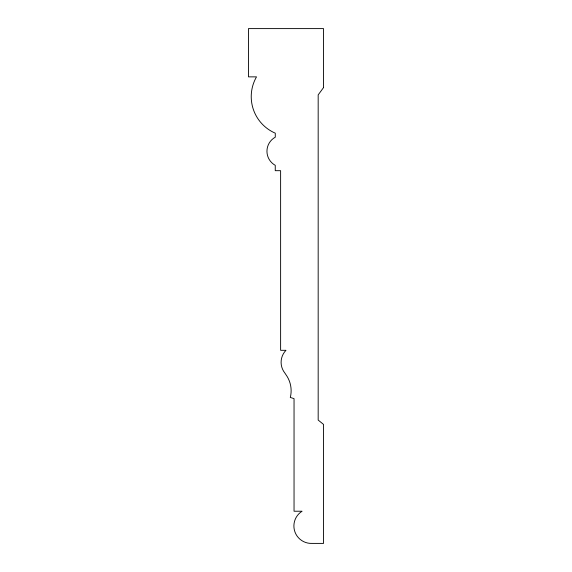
<?xml version="1.0" encoding="UTF-8"?>
<svg xmlns="http://www.w3.org/2000/svg" width="572" height="572" viewBox="0 0 572 572"><rect width="100%" height="100%" fill="white"/><g stroke="black" fill="none" stroke-linecap="round" stroke-linejoin="round"><path stroke-width="0.86" d="M323.537 87.587L318.175 94.888L318.175 420.062L323.537 424.417L323.537 543.4L312.083 543.4A17.417 17.417 0 0 1 302.087 511.225L294.044 511.225L294.044 398.612L290.304 397.468A27.556 27.556 0 0 0 287.201 376.576L284.877 373.066A17.203 17.203 0 0 1 285.979 350.314L280.616 350.314L280.616 170.685L275.254 170.685L275.254 165.322A16.052 16.052 0 0 1 275.275 137.194L275.275 133.169A39.761 39.761 0 0 1 256.506 76.862L248.462 76.862L248.462 28.6L323.537 28.6L323.537 87.587"/></g></svg>
